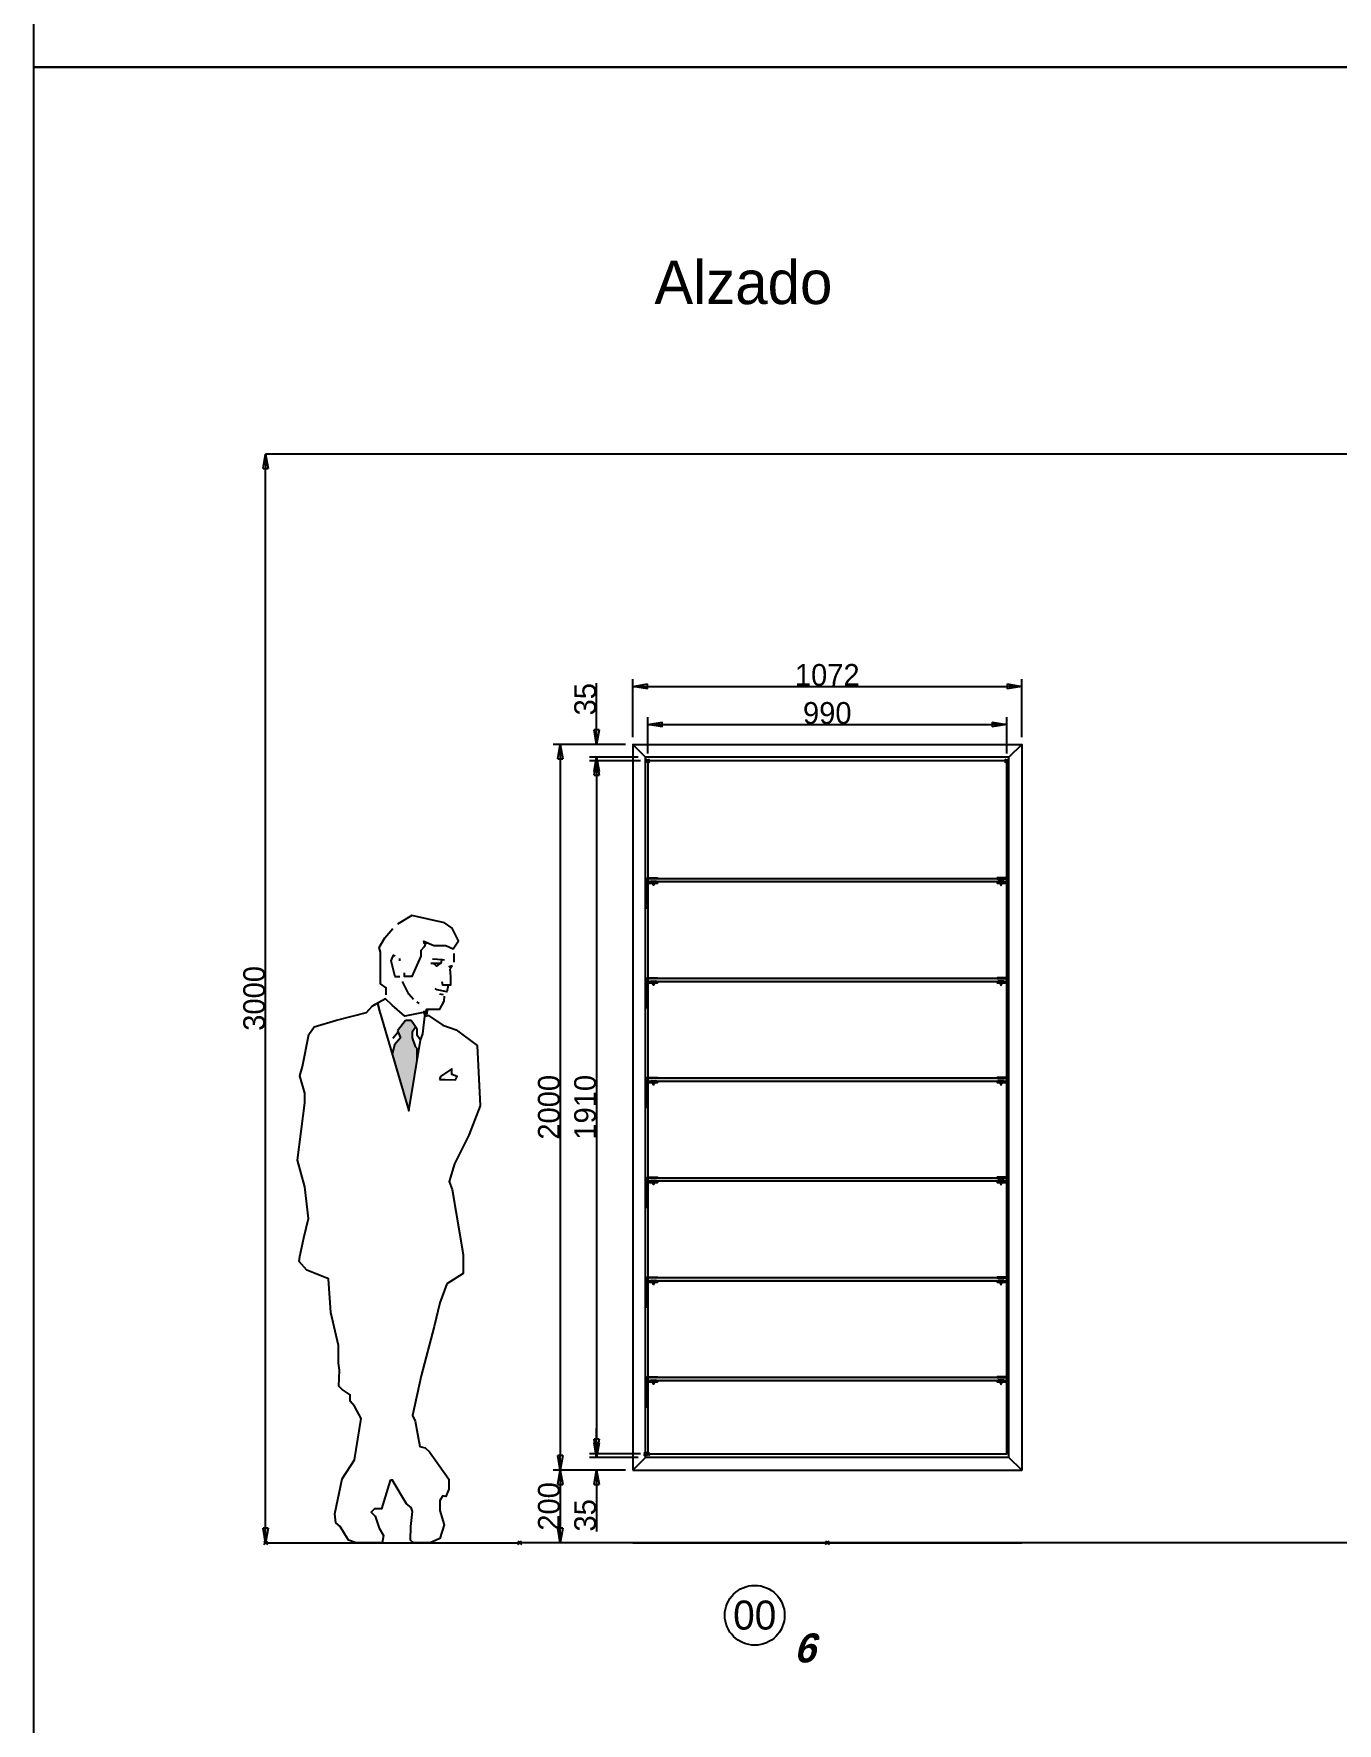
# Paper-space layout 'Jordi B.' of a CAD drawing. Header units: millimetres. Extents: x 23627 to 226976, y -18096 to 223844.
# Drawn here: x 131998 to 135592, y 195658 to 200314 of the extents above; entities that cross this region are included whole.
import ezdxf

# ---------------------------------------------------------------- set-up
doc = ezdxf.new("R2010")
doc.units = ezdxf.units.MM
doc.header["$PDMODE"] = 35
doc.header["$PDSIZE"] = 5
doc.layers.add('1001 concep color Blau Fosc', color=7, linetype='Continuous', true_color=0x003e84)
for name, color, linetype in [('Cotas bloques dinámicos PM espacio', 140, 'Continuous'), ('Linea Capa Color 0000 JB', 7, 'Continuous'), ('Linea Capa Color 0008 Gris JB', 8, 'Continuous'), ('Linea Capa Color 0012 Vermell JB', 12, 'Continuous'), ('Linea Capa Color 0140 Blau Vidre JB', 140, 'Continuous'), ('Linea Capa Color 0202 Lila Parets JB', 202, 'Continuous'), ('Linea Capa Color 0255 Blanc JB', 255, 'Continuous')]:
    doc.layers.add(name, color=color, linetype=linetype)
doc.styles.add('Jordi Ava', font='Avant Garde MEdium BT.ttf')
doc.styles.add('Jordi One Stroke', font='One Stronke Script LET Plain.ttf')
doc.styles.add('Stylus BT JB', font='stylu.ttf', dxfattribs={"oblique": 15})
doc.dimstyles.new('Jordi Ava 2015', dxfattribs={"dimtxt": 60, "dimasz": 40, "dimexe": 20, "dimexo": 20, "dimgap": 0.09, "dimtad": 1, "dimdec": 0, "dimzin": 0, "dimdsep": 46, "dimtxsty": 'Jordi Ava', "dimblk": 'CLOSED', "dimcen": 1.5, "dimclrd": 7, "dimclre": 7, "dimclrt": 256, "dimadec": 0, "dimazin": 0, "dimtfac": 0.05, "dimtdec": 0, "dimtofl": 0, "dimtmove": 0, "dimatfit": 3, "dimldrblk": 'CLOSED', "dimfxl": 90, "dimtolj": 1, "dimtzin": 0, "dimlwd": -1, "dimlwe": -1, "dimarcsym": 0})
doc.dimstyles.new('Jordi Ava Parets 2015', dxfattribs={"dimtxt": 60, "dimasz": 40, "dimexe": 20, "dimexo": 20, "dimgap": 0.09, "dimtad": 1, "dimdec": 0, "dimzin": 0, "dimdsep": 46, "dimtxsty": 'Jordi Ava', "dimblk": 'CLOSED', "dimcen": 1.5, "dimclrd": 7, "dimclre": 7, "dimclrt": 256, "dimadec": 0, "dimazin": 0, "dimtfac": 0.05, "dimtdec": 0, "dimtofl": 0, "dimtmove": 0, "dimatfit": 3, "dimldrblk": 'CLOSED', "dimfxl": 90, "dimtolj": 1, "dimtzin": 0, "dimlwd": -1, "dimlwe": -1, "dimarcsym": 0})

# ---------------------------------------------------------------- blocks, each defined once
blk = doc.blocks.new('_Closed')
at = {"color": 0, "linetype": 'ByBlock', "lineweight": -2}
for p, q in [((-1, 0.17), (0, 0)), ((-1, 0.17), (-1, -0.17)), ((0, 0), (-1, -0.17)), ((0, 0), (-1, 0))]:
    blk.add_line(p, q, dxfattribs=at)
blk = doc.blocks.new('*D1669')
at = {"layer": 'Defpoints', "color": 0, "ltscale": 10, "transparency": 16777216}
for p in [(82879.8, 104665.6), (82879.8, 104665.6), (82879.8, 101665.6)]:
    blk.add_point(p, dxfattribs=at)
at = {"layer": 'Linea Capa Color 0202 Lila Parets JB', "color": 7, "ltscale": 10, "transparency": 16777216}
blk.add_line((82879.8, 101705.6), (82879.8, 104625.6), dxfattribs=at)
at = {"layer": 'Linea Capa Color 0202 Lila Parets JB', "color": 7, "ltscale": 10, "transparency": 16777216, "xscale": 40, "yscale": 40, "zscale": 40}
for p, rotation in [((82879.8, 104665.6), 90), ((82879.8, 101665.6), 270)]:
    blk.add_blockref('_Closed', p, dxfattribs=dict(at, rotation=rotation))
at = {"layer": 'Linea Capa Color 0202 Lila Parets JB', "ltscale": 10, "transparency": 16777216, "insert": (82848.5, 103165.6), "char_height": 60, "attachment_point": 5, "rotation": 90, "style": 'Jordi Ava'}
blk.add_mtext('\\A1;3000', dxfattribs=at)
blk = doc.blocks.new('PM202307281029')
at = {"layer": 'Linea Capa Color 0008 Gris JB'}
h = blk.add_hatch(color=256, dxfattribs=at)
h.set_gradient(color1=(0, 127, 255), one_color=1, tint=1, name='INVCYLINDER')
h.paths.add_polyline_path([(349.2, 1345.3), (355.5, 1372.2), (371.4, 1391.2), (363.5, 1410.2), (385.6, 1438.7), (401.5, 1438.7), (413.7, 1421.3), (403.9, 1407), (403.9, 1391.2), (412.6, 1367.4), (418.1, 1360.8), (418.1, 1332.6), (394.4, 1190.3)])
at = {"layer": 'Linea Capa Color 0008 Gris JB', "linetype": 'Continuous'}
for p, q in [((309.6, 1484.7), (311.2, 1487.8)), ((315.9, 1459.3), (309.6, 1484.7)), ((385.6, 1438.7), (363.5, 1410.2)), ((363.5, 1410.2), (371.4, 1391.2)), ((401.5, 1438.7), (385.6, 1438.7)), ((418.1, 1415), (401.5, 1438.7)), ((418.1, 1397.5), (418.1, 1415)), ((426.8, 1384.9), (418.1, 1397.5)), ((355.5, 1372.2), (349.2, 1345.3)), ((371.4, 1391.2), (355.5, 1372.2))]:
    blk.add_line(p, q, dxfattribs=at)
for points in [[(445.8, 1652.6), (437.9, 1651), (436.3, 1657.3), (463.3, 1645.4), (496.5, 1645.4), (517.1, 1636.7), (531.4, 1658.9), (513.9, 1693.7), (493.4, 1708), (403.1, 1728.6), (363.5, 1704.8)], [(332.6, 1510), (332.6, 1529), (316.7, 1540.1), (317.1, 1581.3), (317.1, 1627.2), (312.8, 1639.9), (328.6, 1666.8), (350.8, 1692.2)], [(441.1, 1649.4), (436.3, 1641.5), (427.6, 1632), (427.6, 1616.1), (409.4, 1574.9), (403.1, 1559.9), (382.5, 1559.9), (382.5, 1570.2)], [(369.8, 1559.1), (357.1, 1559.1), (346, 1603.5), (352.4, 1619.3), (357.1, 1617.7)], [(369.8, 1603.5), (369.8, 1609.8)], [(455.3, 1597.1), (483.8, 1597.1), (485.4, 1606.6)], [(493.1, 1605.4), (487.6, 1606.5), (460.1, 1608.2)], [(479.1, 1595.5), (471.2, 1589.2), (461.7, 1597.1)], [(512.4, 1590.8), (510.8, 1582.9), (506, 1587.6), (515.5, 1590.8)], [(519.5, 1600.3), (519.5, 1624)], [(407.8, 1497.3), (395.1, 1511.6), (377.7, 1546.4)], [(485.8, 1546.2), (487.4, 1537.5), (510.9, 1537.5), (510.8, 1560.7), (509.2, 1581.9)], [(434.7, 1460.9), (384.1, 1451.4), (349.2, 1481.5), (330.2, 1498.9), (293.8, 1478.3)], [(439.5, 1456.1), (444.2, 1470.4), (480.7, 1470.4), (491.8, 1492.6), (493.6, 1505.7)], [(503.3, 1535.1), (499.2, 1517.9), (473.1, 1523.2), (467.1, 1527.1)], [(490.2, 1510), (480.7, 1511.6)], [(423.7, 1486.2), (417.3, 1489.4)], [(439.3, 1451), (439.5, 1453), (436.3, 1464.1), (442.1, 1464.1)], [(445.8, 1470.4), (444.2, 1456.1), (441.1, 1457.7)], [(365, 1407), (350.8, 1389.6)], [(413.7, 1421.3), (403.9, 1407), (403.9, 1391.2), (412.6, 1367.4), (420.5, 1357.9), (422.1, 1357.9)], [(426.8, 1384.9), (433.2, 1402.3)], [(418.1, 1332.6), (418.1, 1360.8)]]:
    blk.add_lwpolyline(points, dxfattribs=at)
at = {"layer": 'Linea Capa Color 0008 Gris JB'}
for points in [[(92.6, 775), (94.3, 789), (105.3, 840), (117.9, 893.8), (108.4, 980.9), (87.8, 1053.8), (108.4, 1212.2), (108.4, 1239.1), (94.2, 1286.7), (102.1, 1312), (119.5, 1400.7), (133.8, 1421.3), (195.6, 1440.3), (277.9, 1460.9), (293.8, 1478.3), (311.4, 1488.3), (309.6, 1484.7), (315.9, 1459.3), (394.4, 1190.3), (426.8, 1384.9), (433.2, 1402.3), (439.3, 1451), (449, 1453), (488.6, 1426), (525, 1413.4), (583.6, 1370.6), (591.6, 1204.3), (559.9, 1123.5), (520.3, 1044.3), (506, 995.2), (513.9, 973), (544.8, 794), (544.8, 742.1), (499.7, 713.2), (480.7, 661), (464.8, 596), (428.4, 459.8), (404.6, 350.5), (412.6, 334.7), (425.2, 265), (439.5, 261.8), (452.2, 250.7), (505.2, 174.7), (505.2, 147.8), (496.5, 127.2), (488.6, 128.7), (479.9, 116.1), (479.9, 89.1), (491.8, 49.5), (480.7, 11.5), (453.8, 0), (428.4, 0), (407.7, 0), (399.1, 6.8), (399.9, 44.8), (404.6, 86), (401.5, 97.1), (388.8, 106.6), (349.2, 173.1), (342.9, 171.5), (319.1, 93.1), (300.1, 93.1), (290.6, 84.4), (301.7, 73.3), (312.8, 40), (325.4, 20), (321.5, 0), (293.8, 0), (249.4, 0), (228.8, 6.8), (205.1, 44.8), (194, 54.3), (190.8, 79.6), (211.4, 176.3), (244.7, 228.5), (263.7, 342.6), (244.7, 375.8), (232.8, 390.1), (232.8, 407.5), (211.4, 421.8), (201.9, 431.3), (203.5, 475.6), (201.1, 494.6), (201.1, 543.8), (179.7, 634), (173.4, 727.5), (113.2, 751.3)], [(479.1, 1276.4), (494.9, 1276.4), (523.4, 1275.6), (528.2, 1285.1), (513.2, 1290.1), (513.2, 1305.7), (482.3, 1285.1)]]:
    blk.add_lwpolyline(points, close=True, dxfattribs=at)
at = {"layer": 'Linea Capa Color 0202 Lila Parets JB', "ltscale": 10}
blk.add_line((0, 0), (700, 0), dxfattribs=at)
for p in [(0, 0), (700, 0)]:
    blk.add_point(p, dxfattribs=at)
blk = doc.blocks.new('*D334')
at = {"layer": 'Cotas bloques dinámicos PM espacio', "color": 7, "ltscale": 10, "transparency": 16777216}
for p, q in [((21, 2155), (-120, 2155)), ((-100, 2115), (-100, 285)), ((21, 245), (-120, 245))]:
    blk.add_line(p, q, dxfattribs=at)
at = {"layer": 'Defpoints', "color": 0, "ltscale": 10, "transparency": 16777216}
for p in [(41, 2155), (-100, 245), (41, 245)]:
    blk.add_point(p, dxfattribs=at)
at = {"layer": 'Cotas bloques dinámicos PM espacio', "color": 7, "ltscale": 10, "transparency": 16777216, "xscale": 40, "yscale": 40, "zscale": 40}
for p, rotation in [((-100, 2155), 90), ((-100, 245), 270)]:
    blk.add_blockref('_Closed', p, dxfattribs=dict(at, rotation=rotation))
at = {"layer": 'Cotas bloques dinámicos PM espacio', "ltscale": 10, "transparency": 16777216, "insert": (-131.3, 1200), "char_height": 60, "attachment_point": 5, "rotation": 90, "style": 'Jordi Ava'}
blk.add_mtext('\\A1;1910', dxfattribs=at)
blk = doc.blocks.new('*D337')
at = {"layer": 'Cotas bloques dinámicos PM espacio', "color": 7, "ltscale": 10, "transparency": 16777216}
for p, q in [((-20, 2200), (-220, 2200)), ((-200, 2160), (-200, 240)), ((-20, 200), (-220, 200))]:
    blk.add_line(p, q, dxfattribs=at)
at = {"layer": 'Defpoints', "color": 0, "ltscale": 10, "transparency": 16777216}
for p in [(0, 2200), (-200, 200), (0, 200)]:
    blk.add_point(p, dxfattribs=at)
at = {"layer": 'Cotas bloques dinámicos PM espacio', "color": 7, "ltscale": 10, "transparency": 16777216, "xscale": 40, "yscale": 40, "zscale": 40}
for p, rotation in [((-200, 2200), 90), ((-200, 200), 270)]:
    blk.add_blockref('_Closed', p, dxfattribs=dict(at, rotation=rotation))
at = {"layer": 'Cotas bloques dinámicos PM espacio', "ltscale": 10, "transparency": 16777216, "insert": (-231.2, 1200), "char_height": 60, "attachment_point": 5, "rotation": 90, "style": 'Jordi Ava'}
blk.add_mtext('\\A1;2000', dxfattribs=at)
blk = doc.blocks.new('*D643')
at = {"layer": 'Cotas bloques dinámicos PM espacio', "color": 7, "ltscale": 10, "transparency": 16777216}
for p, q in [((-100, 275), (-100, 315)), ((15, 235), (-120, 235)), ((-20, 200), (-120, 200)), ((-100, 160), (-100, 30.9))]:
    blk.add_line(p, q, dxfattribs=at)
at = {"layer": 'Defpoints', "color": 0, "ltscale": 10, "transparency": 16777216}
for p in [(35, 235), (-100, 200), (0, 200)]:
    blk.add_point(p, dxfattribs=at)
at = {"layer": 'Cotas bloques dinámicos PM espacio', "color": 7, "ltscale": 10, "transparency": 16777216, "xscale": 40, "yscale": 40, "zscale": 40}
for p, rotation in [((-100, 235), 270), ((-100, 200), 90)]:
    blk.add_blockref('_Closed', p, dxfattribs=dict(at, rotation=rotation))
at = {"layer": 'Cotas bloques dinámicos PM espacio', "ltscale": 10, "transparency": 16777216, "insert": (-131.3, 75.4), "char_height": 60, "attachment_point": 5, "rotation": 90, "style": 'Jordi Ava'}
blk.add_mtext('\\A1;35', dxfattribs=at)
blk = doc.blocks.new('*D335')
at = {"layer": 'Cotas bloques dinámicos PM espacio', "color": 7, "ltscale": 10, "transparency": 16777216}
for p, q in [((-20, 200), (-220, 200)), ((-200, 160), (-200, 40)), ((-20, 0), (-220, 0))]:
    blk.add_line(p, q, dxfattribs=at)
at = {"layer": 'Defpoints', "color": 0, "ltscale": 10, "transparency": 16777216}
for p in [(0, 200), (0, 0), (-200, 0)]:
    blk.add_point(p, dxfattribs=at)
at = {"layer": 'Cotas bloques dinámicos PM espacio', "color": 7, "ltscale": 10, "transparency": 16777216, "xscale": 40, "yscale": 40, "zscale": 40}
for p, rotation in [((-200, 200), 90), ((-200, 0), 270)]:
    blk.add_blockref('_Closed', p, dxfattribs=dict(at, rotation=rotation))
at = {"layer": 'Cotas bloques dinámicos PM espacio', "ltscale": 10, "transparency": 16777216, "insert": (-231.2, 100), "char_height": 60, "attachment_point": 5, "rotation": 90, "style": 'Jordi Ava'}
blk.add_mtext('\\A1;200', dxfattribs=at)
blk = doc.blocks.new('*D338')
at = {"layer": 'Cotas bloques dinámicos PM espacio', "color": 7, "ltscale": 10, "transparency": 16777216}
for p, q in [((-99.9, 2240), (-99.9, 2369.1)), ((-20, 2200), (-119.9, 2200)), ((15, 2165), (-119.9, 2165)), ((-99.9, 2125), (-99.9, 2085))]:
    blk.add_line(p, q, dxfattribs=at)
at = {"layer": 'Defpoints', "color": 0, "ltscale": 10, "transparency": 16777216}
for p in [(-99.9, 2200), (0, 2200), (35, 2165)]:
    blk.add_point(p, dxfattribs=at)
at = {"layer": 'Cotas bloques dinámicos PM espacio', "color": 7, "ltscale": 10, "transparency": 16777216, "xscale": 40, "yscale": 40, "zscale": 40}
for p, rotation in [((-99.9, 2200), 270), ((-99.9, 2165), 90)]:
    blk.add_blockref('_Closed', p, dxfattribs=dict(at, rotation=rotation))
at = {"layer": 'Cotas bloques dinámicos PM espacio', "ltscale": 10, "transparency": 16777216, "insert": (-131.2, 2324.6), "char_height": 60, "attachment_point": 5, "rotation": 90, "style": 'Jordi Ava'}
blk.add_mtext('\\A1;35', dxfattribs=at)
blk = doc.blocks.new('*D336')
at = {"layer": 'Cotas bloques dinámicos PM espacio', "color": 7, "ltscale": 10, "transparency": 16777216}
for p, q in [((0, 2220), (0, 2380)), ((1072, 2220), (1072, 2380)), ((40, 2360), (1032, 2360))]:
    blk.add_line(p, q, dxfattribs=at)
at = {"layer": 'Defpoints', "color": 0, "ltscale": 10, "transparency": 16777216}
for p in [(1072, 2360), (0, 2200), (1072, 2200)]:
    blk.add_point(p, dxfattribs=at)
at = {"layer": 'Cotas bloques dinámicos PM espacio', "color": 7, "ltscale": 10, "transparency": 16777216, "xscale": 40, "yscale": 40, "zscale": 40, "rotation": 180}
blk.add_blockref('_Closed', (0, 2360), dxfattribs=at)
at = {"layer": 'Cotas bloques dinámicos PM espacio', "color": 7, "ltscale": 10, "transparency": 16777216, "xscale": 40, "yscale": 40, "zscale": 40}
blk.add_blockref('_Closed', (1072, 2360), dxfattribs=at)
at = {"layer": 'Cotas bloques dinámicos PM espacio', "ltscale": 10, "transparency": 16777216, "insert": (536, 2391.2), "char_height": 60, "attachment_point": 5, "style": 'Jordi Ava'}
blk.add_mtext('\\A1;1072', dxfattribs=at)
blk = doc.blocks.new('*D2712')
at = {"layer": 'Cotas bloques dinámicos PM espacio', "color": 7, "ltscale": 10, "transparency": 16777216}
for p, q in [((0, 1930), (0, 2030)), ((40, 2010), (950, 2010)), ((990, 1930), (990, 2030))]:
    blk.add_line(p, q, dxfattribs=at)
at = {"layer": 'Defpoints', "color": 0, "ltscale": 10, "transparency": 16777216}
for p in [(990, 2010), (0, 1910), (990, 1910)]:
    blk.add_point(p, dxfattribs=at)
at = {"layer": 'Cotas bloques dinámicos PM espacio', "color": 7, "ltscale": 10, "transparency": 16777216, "xscale": 40, "yscale": 40, "zscale": 40, "rotation": 180}
blk.add_blockref('_Closed', (0, 2010), dxfattribs=at)
at = {"layer": 'Cotas bloques dinámicos PM espacio', "color": 7, "ltscale": 10, "transparency": 16777216, "xscale": 40, "yscale": 40, "zscale": 40}
blk.add_blockref('_Closed', (990, 2010), dxfattribs=at)
at = {"layer": 'Cotas bloques dinámicos PM espacio', "ltscale": 10, "transparency": 16777216, "insert": (495, 2041.3), "char_height": 60, "attachment_point": 5, "style": 'Jordi Ava'}
blk.add_mtext('\\A1;990', dxfattribs=at)
blk = doc.blocks.new('PM202309291349')
at = {"layer": 'Linea Capa Color 0012 Vermell JB', "ltscale": 50}
blk.add_point((2187.8, -4066.4), dxfattribs=at)
at = {"layer": 'Linea Capa Color 0202 Lila Parets JB', "ltscale": 10}
for p, q in [((7207.8, -1066.4), (639.3, -1066.4)), ((7207.8, -4066.4), (1339.3, -4066.4))]:
    blk.add_line(p, q, dxfattribs=at)
blk.add_lwpolyline([(0, 0), (7902.9, 0), (7902.9, -7171.6), (0, -7171.6)], close=True, dxfattribs=at)
at = {"ltscale": 10}
blk.add_blockref('PM202307281029', (639.3, -4066.4), dxfattribs=at)
at = {"layer": '1001 concep color Blau Fosc', "ltscale": 10, "insert": (1711.2, -532.9), "char_height": 120, "width": 2264.786, "attachment_point": 1, "style": 'Jordi Ava'}
blk.add_mtext('Alzado', dxfattribs=at)
at = {"layer": 'Linea Capa Color 0202 Lila Parets JB', "ltscale": 10}
dim = blk.add_linear_dim(base=(639.3, -1066.4), p1=(639.3, -4066.4), p2=(639.3, -1066.4), angle=90, dimstyle='Jordi Ava Parets 2015', dxfattribs=at)
dim.commit()
dim.dimension.update_dxf_attribs({"geometry": '*D1669', "text_midpoint": (608, -2566.4), "insert": (-82240.5, -105732)})
blk = doc.blocks.new('*U333')
at = {"layer": 'Linea Capa Color 0000 JB', "ltscale": 10}
for points in [[(0, 200), (35, 235), (35, 2165), (0, 2200)], [(0, 2200), (1072, 2200), (1037, 2165), (35, 2165)], [(1072, 200), (1037, 235), (1037, 2165), (1072, 2200)], [(0, 200), (1072, 200), (1037, 235), (35, 235)]]:
    blk.add_lwpolyline(points, close=True, dxfattribs=at)
at = {"layer": 'Linea Capa Color 0202 Lila Parets JB', "ltscale": 50}
blk.add_line((0, 0), (1072, 0), dxfattribs=at)
at = {"layer": 'Linea Capa Color 0255 Blanc JB', "ltscale": 10}
for p in [(41, 2155), (1031, 2155), (41, 245)]:
    blk.add_point(p, dxfattribs=at)
at = {"layer": 'Cotas bloques dinámicos PM espacio', "ltscale": 10}
dim = blk.add_linear_dim(base=(1072, 2360), p1=(0, 2200), p2=(1072, 2200), dimstyle='Jordi Ava 2015', dxfattribs=at)
dim.commit()
dim.dimension.update_dxf_attribs({"geometry": '*D336', "text_midpoint": (536, 2391.2)})
for base, p1, p2, picture, middle in [((-99.9, 2200), (35, 2165), (0, 2200), '*D338', (-131.2, 2324.6)), ((-200, 200), (0, 2200), (0, 200), '*D337', (-231.2, 1200)), ((-100, 245), (41, 2155), (41, 245), '*D334', (-131.3, 1200)), ((-100, 200), (35, 235), (0, 200), '*D643', (-131.3, 75.4)), ((-200, 0), (0, 200), (0, 0), '*D335', (-231.2, 100))]:
    dim = blk.add_linear_dim(base=base, p1=p1, p2=p2, angle=90, dimstyle='Jordi Ava 2015', dxfattribs=at)
    dim.commit()
    dim.dimension.update_dxf_attribs({"geometry": picture, "text_midpoint": middle})
blk = doc.blocks.new('*U2711')
at = {"layer": 'Linea Capa Color 0140 Blau Vidre JB', "ltscale": 10}
h = blk.add_hatch(color=256, dxfattribs=at)
h.dxf.hatch_style = 1
h.set_gradient(color1=(0, 191, 255), one_color=1, tint=1, name='SPHERICAL')
h.paths.add_polyline_path([(1, 1577), (989, 1577), (990, 1578), (990, 1584), (989, 1585), (1, 1585), (0, 1584), (0, 1578)])
h = blk.add_hatch(color=256, dxfattribs=at)
h.dxf.hatch_style = 1
h.set_gradient(color1=(0, 191, 255), one_color=1, tint=1, name='SPHERICAL')
h.paths.add_polyline_path([(1, 1302), (989, 1302), (990, 1303), (990, 1309), (989, 1310), (1, 1310), (0, 1309), (0, 1303)])
h = blk.add_hatch(color=256, dxfattribs=at)
h.dxf.hatch_style = 1
h.set_gradient(color1=(0, 191, 255), one_color=1, tint=1, name='SPHERICAL')
h.paths.add_polyline_path([(1, 1027), (989, 1027), (990, 1028), (990, 1034), (989, 1035), (1, 1035), (0, 1034), (0, 1028)])
h = blk.add_hatch(color=256, dxfattribs=at)
h.dxf.hatch_style = 1
h.set_gradient(color1=(0, 191, 255), one_color=1, tint=1, name='SPHERICAL')
h.paths.add_polyline_path([(1, 752), (989, 752), (990, 753), (990, 759), (989, 760), (1, 760), (0, 759), (0, 753)])
h = blk.add_hatch(color=256, dxfattribs=at)
h.dxf.hatch_style = 1
h.set_gradient(color1=(0, 191, 255), one_color=1, tint=1, name='SPHERICAL')
h.paths.add_polyline_path([(1, 477), (989, 477), (990, 478), (990, 484), (989, 485), (1, 485), (0, 484), (0, 478)])
h = blk.add_hatch(color=256, dxfattribs=at)
h.dxf.hatch_style = 1
h.set_gradient(color1=(0, 191, 255), one_color=1, tint=1, name='SPHERICAL')
h.paths.add_polyline_path([(1, 202), (989, 202), (990, 203), (990, 209), (989, 210), (1, 210), (0, 209), (0, 203)])
at = {"layer": 'Cotas bloques dinámicos PM espacio', "ltscale": 10}
blk.add_circle((295, -445), 82.4, dxfattribs=at)
at = {"layer": 'Linea Capa Color 0000 JB', "ltscale": 50}
for p, q in [((-0.5, 1573), (27, 1573)), ((990.5, 1573), (963, 1573)), ((-0.5, 1298), (27, 1298)), ((990.5, 1298), (963, 1298)), ((-0.5, 1023), (27, 1023)), ((990.5, 1023), (963, 1023)), ((-0.5, 748), (27, 748)), ((990.5, 748), (963, 748)), ((-0.5, 473), (27, 473)), ((990.5, 473), (963, 473)), ((-0.5, 198), (27, 198)), ((990.5, 198), (963, 198))]:
    blk.add_line(p, q, dxfattribs=at)
blk.add_lwpolyline([(0, 0), (990, 0), (990, 1910), (0, 1910)], close=True, dxfattribs=at)
for points in [[(-1, 1587), (27, 1587), (27, 1585), (-0.5, 1585, 0.414214), (-1, 1584.5), (-1, 1575, 0.414214), (-3, 1573), (-3, 1585, -0.414214)], [(991, 1587), (963, 1587), (963, 1585), (990.5, 1585, -0.414214), (991, 1584.5), (991, 1575, -0.414214), (993, 1573), (993, 1585, 0.414214)], [(-3, 1573, -0.414214), (-1, 1575), (27, 1575), (27, 1573), (-0.5, 1573, 0.414214), (-1, 1572.5), (-1, 1504), (-3, 1504)], [(993, 1573, 0.414214), (991, 1575), (963, 1575), (963, 1573), (990.5, 1573, -0.414214), (991, 1572.5), (991, 1504), (993, 1504)], [(-1, 1312), (27, 1312), (27, 1310), (-0.5, 1310, 0.414214), (-1, 1309.5), (-1, 1300, 0.414214), (-3, 1298), (-3, 1310, -0.414214)], [(991, 1312), (963, 1312), (963, 1310), (990.5, 1310, -0.414214), (991, 1309.5), (991, 1300, -0.414214), (993, 1298), (993, 1310, 0.414214)], [(-3, 1298, -0.414214), (-1, 1300), (27, 1300), (27, 1298), (-0.5, 1298, 0.414214), (-1, 1297.5), (-1, 1229), (-3, 1229)], [(993, 1298, 0.414214), (991, 1300), (963, 1300), (963, 1298), (990.5, 1298, -0.414214), (991, 1297.5), (991, 1229), (993, 1229)], [(-1, 1037), (27, 1037), (27, 1035), (-0.5, 1035, 0.414214), (-1, 1034.5), (-1, 1025, 0.414214), (-3, 1023), (-3, 1035, -0.414214)], [(-3, 1023, -0.414214), (-1, 1025), (27, 1025), (27, 1023), (-0.5, 1023, 0.414214), (-1, 1022.5), (-1, 954), (-3, 954)], [(991, 1037), (963, 1037), (963, 1035), (990.5, 1035, -0.414214), (991, 1034.5), (991, 1025, -0.414214), (993, 1023), (993, 1035, 0.414214)], [(993, 1023, 0.414214), (991, 1025), (963, 1025), (963, 1023), (990.5, 1023, -0.414214), (991, 1022.5), (991, 954), (993, 954)], [(-1, 762), (27, 762), (27, 760), (-0.5, 760, 0.414214), (-1, 759.5), (-1, 750, 0.414214), (-3, 748), (-3, 760, -0.414214)], [(-3, 748, -0.414214), (-1, 750), (27, 750), (27, 748), (-0.5, 748, 0.414214), (-1, 747.5), (-1, 679), (-3, 679)], [(991, 762), (963, 762), (963, 760), (990.5, 760, -0.414214), (991, 759.5), (991, 750, -0.414214), (993, 748), (993, 760, 0.414214)], [(993, 748, 0.414214), (991, 750), (963, 750), (963, 748), (990.5, 748, -0.414214), (991, 747.5), (991, 679), (993, 679)], [(-1, 487), (27, 487), (27, 485), (-0.5, 485, 0.414214), (-1, 484.5), (-1, 475, 0.414214), (-3, 473), (-3, 485, -0.414214)], [(-3, 473, -0.414214), (-1, 475), (27, 475), (27, 473), (-0.5, 473, 0.414214), (-1, 472.5), (-1, 404), (-3, 404)], [(991, 487), (963, 487), (963, 485), (990.5, 485, -0.414214), (991, 484.5), (991, 475, -0.414214), (993, 473), (993, 485, 0.414214)], [(993, 473, 0.414214), (991, 475), (963, 475), (963, 473), (990.5, 473, -0.414214), (991, 472.5), (991, 404), (993, 404)], [(-1, 212), (27, 212), (27, 210), (-0.5, 210, 0.414214), (-1, 209.5), (-1, 200, 0.414214), (-3, 198), (-3, 210, -0.414214)], [(-3, 198, -0.414214), (-1, 200), (27, 200), (27, 198), (-0.5, 198, 0.414214), (-1, 197.5), (-1, 129), (-3, 129)], [(991, 212), (963, 212), (963, 210), (990.5, 210, -0.414214), (991, 209.5), (991, 200, -0.414214), (993, 198), (993, 210, 0.414214)], [(993, 198, 0.414214), (991, 200), (963, 200), (963, 198), (990.5, 198, -0.414214), (991, 197.5), (991, 129), (993, 129)]]:
    blk.add_lwpolyline(points, format="xyb", close=True, dxfattribs=at)
at = {"layer": 'Linea Capa Color 0140 Blau Vidre JB', "ltscale": 10}
for points in [[(1, 1577), (989, 1577), (990, 1578), (990, 1584), (989, 1585), (1, 1585), (0, 1584), (0, 1578)], [(8.5, 1578), (23.5, 1578), (18.8, 1575), (18, 1575), (18, 1571), (16.5, 1567), (15.5, 1567), (14, 1571), (14, 1575), (13.3, 1575)], [(981.5, 1578), (966.5, 1578), (971.2, 1575), (972, 1575), (972, 1571), (973.5, 1567), (974.5, 1567), (976, 1571), (976, 1575), (976.8, 1575)], [(1, 1302), (989, 1302), (990, 1303), (990, 1309), (989, 1310), (1, 1310), (0, 1309), (0, 1303)], [(8.5, 1303), (23.5, 1303), (18.8, 1300), (18, 1300), (18, 1296), (16.5, 1292), (15.5, 1292), (14, 1296), (14, 1300), (13.3, 1300)], [(981.5, 1303), (966.5, 1303), (971.2, 1300), (972, 1300), (972, 1296), (973.5, 1292), (974.5, 1292), (976, 1296), (976, 1300), (976.8, 1300)], [(1, 1027), (989, 1027), (990, 1028), (990, 1034), (989, 1035), (1, 1035), (0, 1034), (0, 1028)], [(8.5, 1028), (23.5, 1028), (18.8, 1025), (18, 1025), (18, 1021), (16.5, 1017), (15.5, 1017), (14, 1021), (14, 1025), (13.3, 1025)], [(981.5, 1028), (966.5, 1028), (971.2, 1025), (972, 1025), (972, 1021), (973.5, 1017), (974.5, 1017), (976, 1021), (976, 1025), (976.8, 1025)], [(1, 752), (989, 752), (990, 753), (990, 759), (989, 760), (1, 760), (0, 759), (0, 753)], [(8.5, 753), (23.5, 753), (18.8, 750), (18, 750), (18, 746), (16.5, 742), (15.5, 742), (14, 746), (14, 750), (13.3, 750)], [(981.5, 753), (966.5, 753), (971.2, 750), (972, 750), (972, 746), (973.5, 742), (974.5, 742), (976, 746), (976, 750), (976.8, 750)], [(1, 477), (989, 477), (990, 478), (990, 484), (989, 485), (1, 485), (0, 484), (0, 478)], [(8.5, 478), (23.5, 478), (18.8, 475), (18, 475), (18, 471), (16.5, 467), (15.5, 467), (14, 471), (14, 475), (13.3, 475)], [(981.5, 478), (966.5, 478), (971.2, 475), (972, 475), (972, 471), (973.5, 467), (974.5, 467), (976, 471), (976, 475), (976.8, 475)], [(1, 202), (989, 202), (990, 203), (990, 209), (989, 210), (1, 210), (0, 209), (0, 203)], [(8.5, 203), (23.5, 203), (18.8, 200), (18, 200), (18, 196), (16.5, 192), (15.5, 192), (14, 196), (14, 200), (13.3, 200)], [(981.5, 203), (966.5, 203), (971.2, 200), (972, 200), (972, 196), (973.5, 192), (974.5, 192), (976, 196), (976, 200), (976.8, 200)]]:
    blk.add_lwpolyline(points, close=True, dxfattribs=at)
at = {"layer": 'Linea Capa Color 0255 Blanc JB', "ltscale": 50}
blk.add_point((-6, 0), dxfattribs=at)
at = {"layer": 'Cotas bloques dinámicos PM espacio', "ltscale": 10, "insert": (403.1, -495), "char_height": 80, "width": 102.993, "attachment_point": 1, "style": 'Stylus BT JB'}
blk.add_mtext('{\\fStylus BT|b1|i0|c0|p34;\\C140;6}', dxfattribs=at)
at = {"layer": 'Cotas bloques dinámicos PM espacio', "ltscale": 10}
dim = blk.add_linear_dim(base=(990, 2010), p1=(0, 1910), p2=(990, 1910), dimstyle='Jordi Ava 2015', dxfattribs=at)
dim.commit()
dim.dimension.update_dxf_attribs({"geometry": '*D2712', "text_midpoint": (495, 2041.3)})
blk = doc.blocks.new('*U718')
at = {"layer": 'Linea Capa Color 0000 JB'}
blk.add_blockref('*U2711', (0, 245), dxfattribs=at)

psp = doc.layouts.new('Jordi B.')

# ---------------------------------------------------------------- linework, layer by layer
at = {"layer": 'Linea Capa Color 0202 Lila Parets JB', "ltscale": 10}
psp.add_lwpolyline([(131998.3, 204861.1), (139901.3, 204861.1), (139901.3, 200221.5), (131998.3, 200221.5)], close=True, dxfattribs=at)

# ---------------------------------------------------------------- block references
at = {"layer": 'Linea Capa Color 0000 JB'}
for name, p in [('PM202309291349', (131998.3, 200221.5)), ('*U333', (133650.1, 196155)), ('*U718', (133691.1, 196155))]:
    psp.add_blockref(name, p, dxfattribs=at)

# ---------------------------------------------------------------- texts
at = {"layer": 'Cotas bloques dinámicos PM espacio', "insert": (133986.1, 195955), "char_height": 80, "width": 400, "attachment_point": 5, "style": 'Jordi One Stroke'}
psp.add_mtext('00', dxfattribs=at)

doc.saveas('drawing.dxf')
